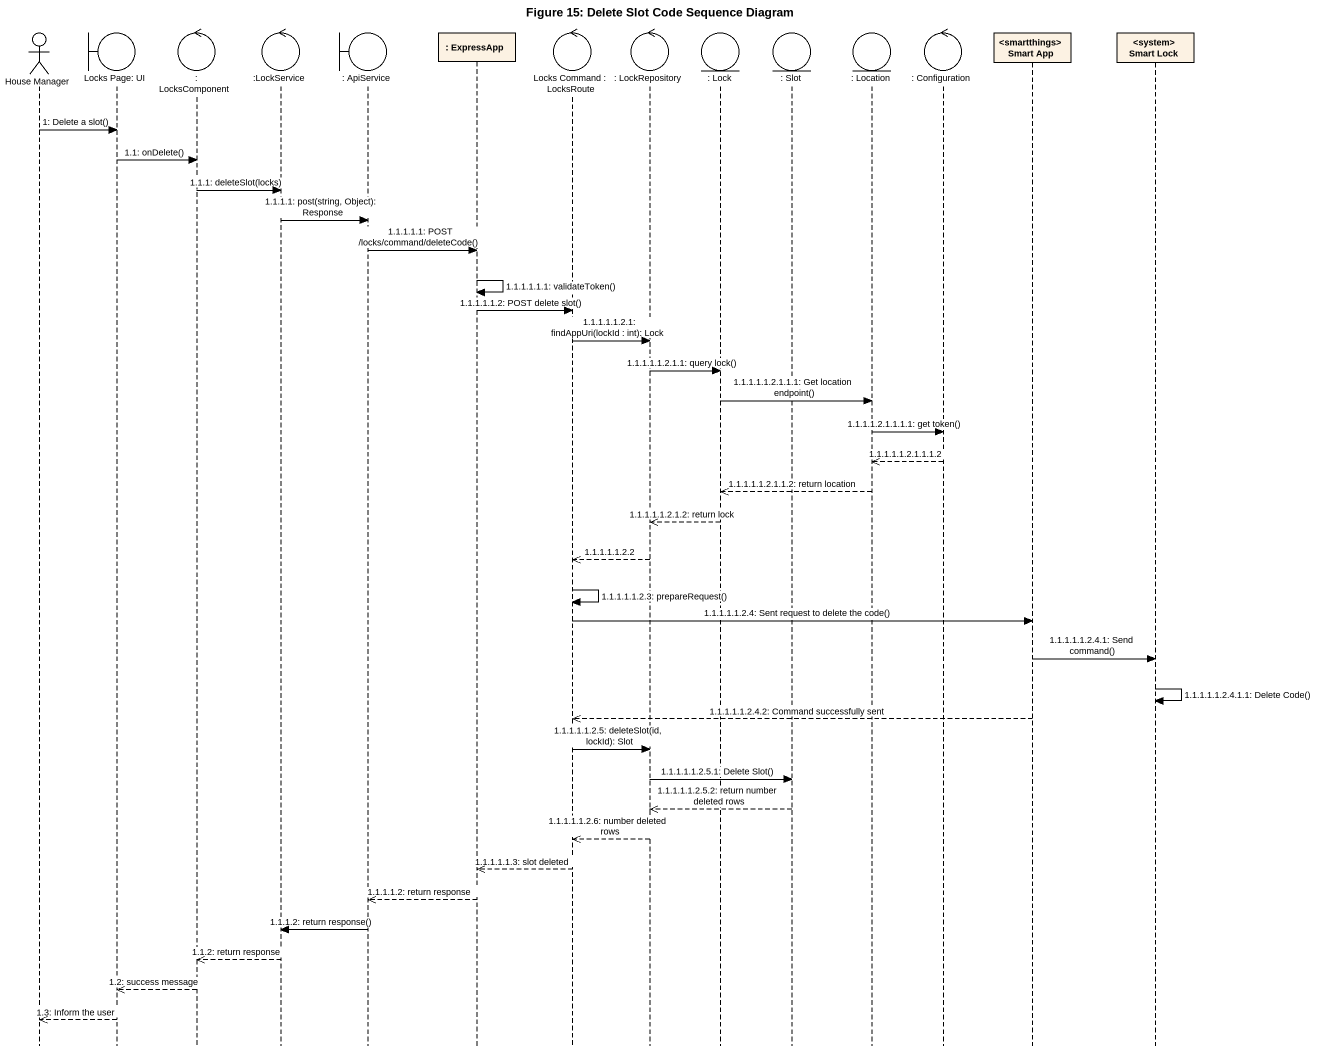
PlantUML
@startuml
title Figure 15: Delete Slot Code Sequence Diagram
hide footbox
actor "House Manager" as House_Manager
boundary "Locks Page: UI" as Locks_Page_UI
control ": LocksComponent" as LocksComponent
control ":LockService" as LockService
boundary ": ApiService" as ApiService
participant ": ExpressApp" as ExpressApp
control "Locks Command : LocksRoute" as Locks_Command_LocksRoute
control ": LockRepository" as LockRepository
entity ": Lock" as Lock
entity ": Slot" as Slot
entity ": Location" as Location
control ": Configuration" as Configuration
participant "<smartthings> Smart App" as smartthings_Smart_App
participant "<system> Smart Lock" as system_Smart_Lock

House_Manager -> Locks_Page_UI : 1: Delete a slot()
Locks_Page_UI -> LocksComponent : 1.1: onDelete()
LocksComponent -> LockService : 1.1.1: deleteSlot(locks)
LockService -> ApiService : 1.1.1.1: post(string, Object): Response
ApiService -> ExpressApp : 1.1.1.1.1: POST /locks/command/deleteCode()
ExpressApp -> ExpressApp : 1.1.1.1.1.1: validateToken()
ExpressApp -> Locks_Command_LocksRoute : 1.1.1.1.1.2: POST delete slot()
Locks_Command_LocksRoute -> LockRepository : 1.1.1.1.1.2.1: findAppUri(lockId : int): Lock
LockRepository -> Lock : 1.1.1.1.1.2.1.1: query lock()
Lock -> Location : 1.1.1.1.1.2.1.1.1: Get location endpoint()
Location -> Configuration : 1.1.1.1.2.1.1.1.1: get token()
Configuration -->> Location : 1.1.1.1.1.2.1.1.1.2
Location -->> Lock : 1.1.1.1.1.2.1.1.2: return location
Lock -->> LockRepository : 1.1.1.1.1.2.1.2: return lock
LockRepository -->> Locks_Command_LocksRoute : 1.1.1.1.1.2.2
Locks_Command_LocksRoute -> Locks_Command_LocksRoute : 1.1.1.1.1.2.3: prepareRequest()
Locks_Command_LocksRoute -> smartthings_Smart_App : 1.1.1.1.1.2.4: Sent request to delete the code()
smartthings_Smart_App -> system_Smart_Lock : 1.1.1.1.1.2.4.1: Send command()
system_Smart_Lock -> system_Smart_Lock : 1.1.1.1.1.2.4.1.1: Delete Code()
smartthings_Smart_App -->> Locks_Command_LocksRoute : 1.1.1.1.1.2.4.2: Command successfully sent
Locks_Command_LocksRoute -> LockRepository : 1.1.1.1.1.2.5: deleteSlot(id, lockId): Slot
LockRepository -> Slot : 1.1.1.1.1.2.5.1: Delete Slot()
Slot -->> LockRepository : 1.1.1.1.1.2.5.2: return number deleted rows
LockRepository -->> Locks_Command_LocksRoute : 1.1.1.1.1.2.6: number deleted rows
Locks_Command_LocksRoute -->> ExpressApp : 1.1.1.1.1.3: slot deleted
ExpressApp -->> ApiService : 1.1.1.1.2: return response
ApiService -> LockService : 1.1.1.2: return response()
LockService -->> LocksComponent : 1.1.2: return response
LocksComponent -->> Locks_Page_UI : 1.2: success message
Locks_Page_UI -->> House_Manager : 1.3: Inform the user
@enduml
